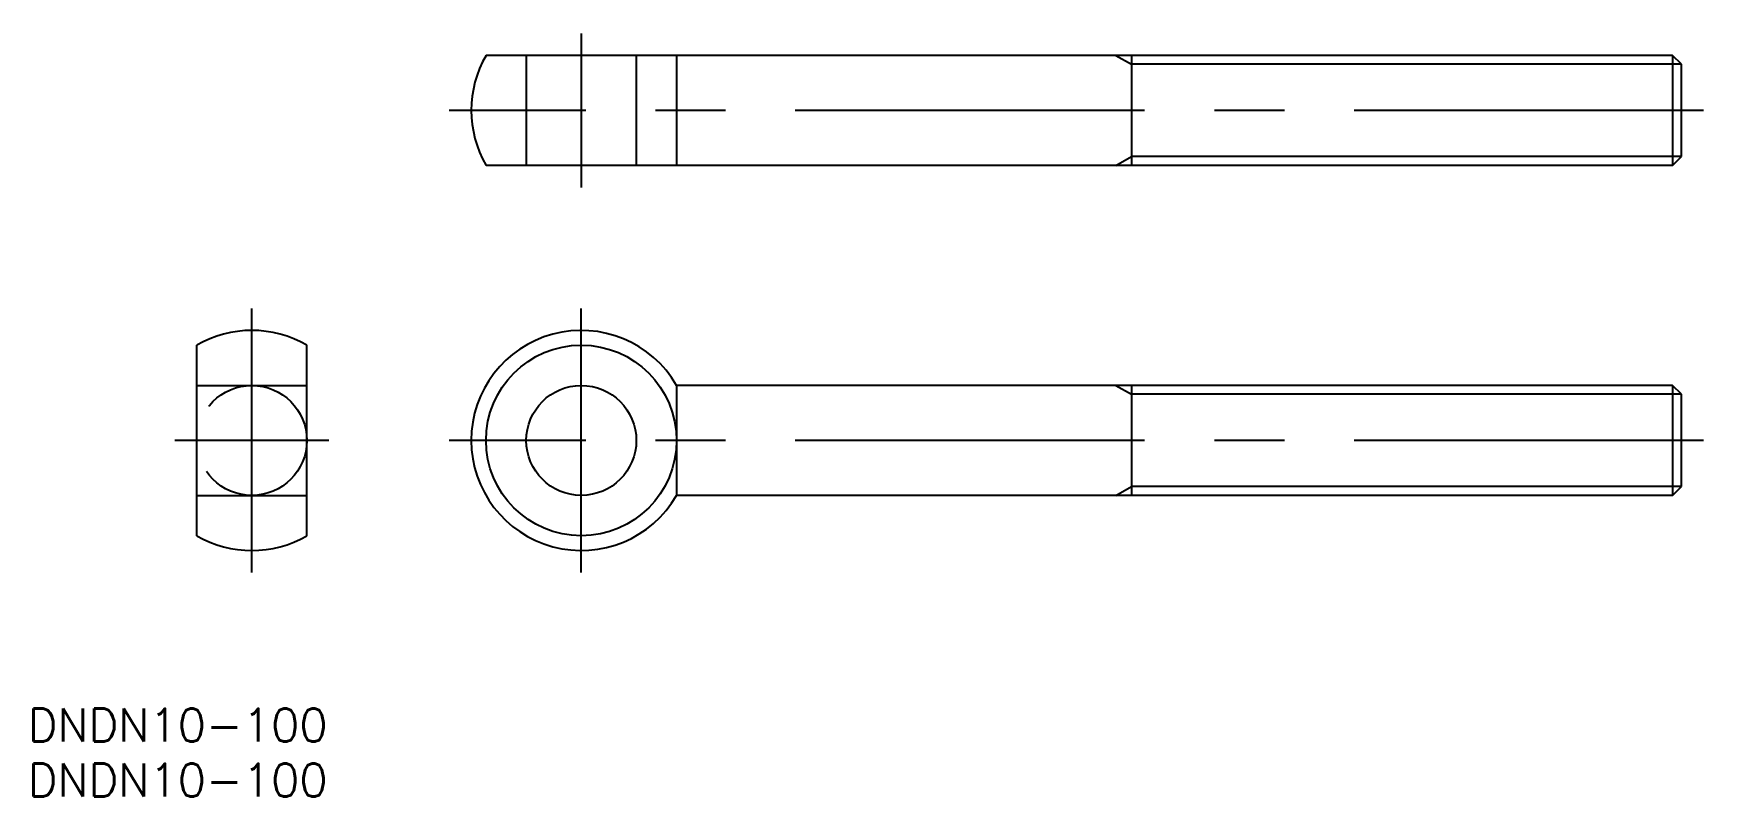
# Model space of a CAD drawing. Extents: x -20 to 132, y -32 to 37.
import ezdxf

# ---------------------------------------------------------------- set-up
doc = ezdxf.new("R2010")
doc.units = 0
doc.linetypes.add('CENTER', pattern=[50.8, 31.75, -6.35, 6.35, -6.35])
doc.linetypes.add('DASHED', pattern=[19.05, 12.7, -6.35])
doc.layers.get('0').update_dxf_attribs({"linetype": 'CONTINUOUS'})
doc.layers.add('CENTER', color=1, linetype='CENTER')
doc.styles.get("Standard").update_dxf_attribs({"font": 'txt.shx', "height": 3, "bigfont": 'bigfont.shx'})

# ---------------------------------------------------------------- blocks, each defined once
blk = doc.blocks.new('*U8')
at = {"color": 7, "linetype": 'CONTINUOUS'}
blk.add_text('DNDN10-100', height=3, dxfattribs=at).set_placement((-20.37, -27.38))
blk = doc.blocks.new('*U9')
at = {"color": 7, "linetype": 'CONTINUOUS'}
blk.add_text('DNDN10-100', height=3, dxfattribs=at).set_placement((-20.37, -32.38))

msp = doc.modelspace()

# ---------------------------------------------------------------- linework, layer by layer
at = {"color": 7, "linetype": 'CONTINUOUS'}
for p, q in [((129.13, 35), (21.28, 35)), ((38.6, 35), (38.6, 25)), ((79.94, 35), (79.94, 25)), ((129.94, 34.19), (129.13, 35)), ((129.13, 35), (129.13, 25)), ((129.94, 25.81), (129.94, 34.19)), ((129.13, 25), (129.94, 25.81)), ((129.13, 25), (21.28, 25)), ((-5, -8.66), (-5, 8.66)), ((5, -8.66), (5, 8.66)), ((129.13, 5), (38.6, 5)), ((38.6, 5), (38.6, -5)), ((79.94, 5), (79.94, -5)), ((129.94, 4.19), (129.13, 5)), ((129.13, 5), (129.13, -5)), ((129.94, -4.19), (129.94, 4.19)), ((129.13, -5), (129.94, -4.19)), ((129.13, -5), (38.6, -5))]:
    msp.add_line(p, q, dxfattribs=at)
at = {"color": 3, "linetype": 'DASHED'}
for p, q in [((24.94, 35), (24.94, 25)), ((34.94, 35), (34.94, 25)), ((-5, 5), (5, 5)), ((-5, -5), (5, -5))]:
    msp.add_line(p, q, dxfattribs=at)
at = {"color": 3, "linetype": 'CONTINUOUS'}
for p, q in [((78.53, 35), (79.94, 34.19)), ((129.94, 34.19), (79.94, 34.19)), ((78.53, 25), (79.94, 25.81)), ((129.94, 25.81), (79.94, 25.81)), ((78.53, 5), (79.94, 4.19)), ((129.94, 4.19), (79.94, 4.19)), ((78.53, -5), (79.94, -4.19)), ((129.94, -4.19), (79.94, -4.19))]:
    msp.add_line(p, q, dxfattribs=at)
at = {"color": 7, "linetype": 'CONTINUOUS'}
for radius in [8.66, 5]:
    msp.add_circle((29.94, 0), radius, dxfattribs=at)
at = {"color": 3, "linetype": 'DASHED'}
msp.add_circle((0, 0), 5, dxfattribs=at)
at = {"color": 7, "linetype": 'CONTINUOUS'}
for centre, start, end in [((29.94, 30), 150, 210), ((0, 0), 60, 120), ((29.94, 0), 30, 330), ((0, 0), 240, 300)]:
    msp.add_arc(centre, 10, start, end, dxfattribs=at)
at = {"layer": 'CENTER', "color": 1, "linetype": 'CENTER'}
for p, q in [((29.94, 37), (29.94, 23)), ((131.94, 30), (17.94, 30)), ((0, -12), (0, 12)), ((29.94, -12), (29.94, 12)), ((7, 0), (-7, 0)), ((131.94, 0), (17.94, 0))]:
    msp.add_line(p, q, dxfattribs=at)

# ---------------------------------------------------------------- block references
at = {"color": 7, "linetype": 'CONTINUOUS'}
for name in ['*U8', '*U9']:
    msp.add_blockref(name, (0, 0), dxfattribs=at)

doc.saveas('drawing.dxf')
